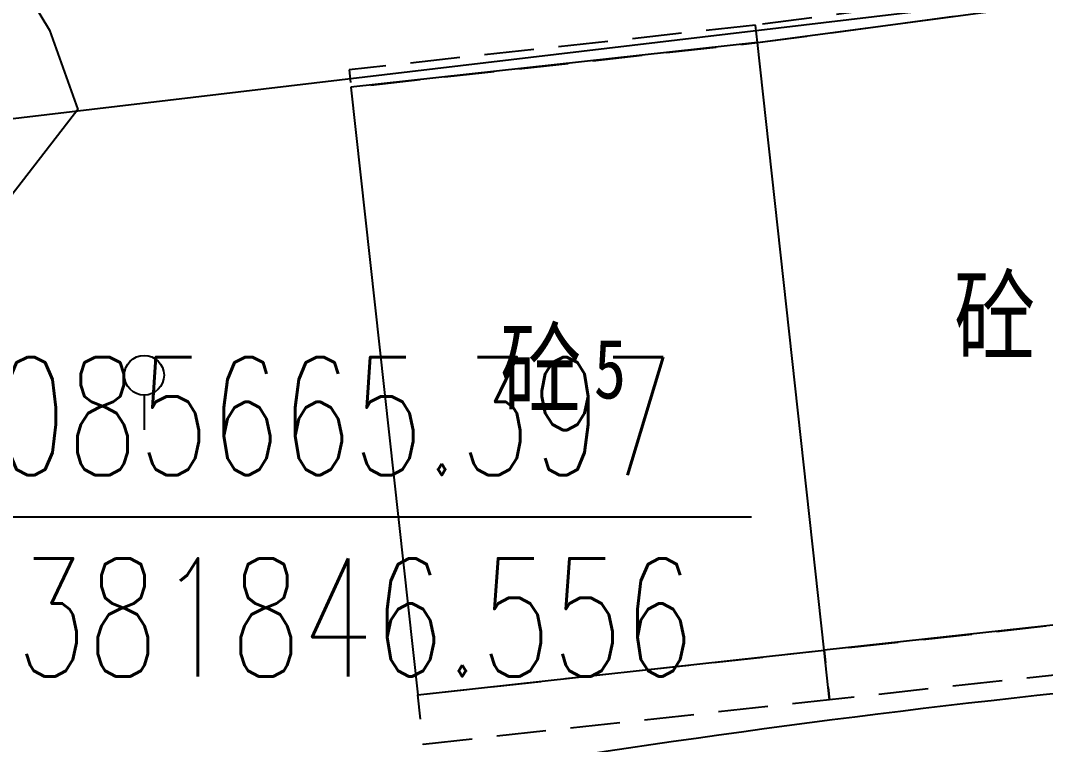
# Model space of a CAD drawing. Extents: x -809667 to 586099, y 3084146 to 3634412.
# Drawn here: x 381860.84 to 381881.5, y 3085644.25 to 3085658.84 of the extents above; entities that cross this region are included whole.
import ezdxf
from ezdxf.enums import TextEntityAlignment as Align

# ---------------------------------------------------------------- set-up
doc = ezdxf.new("R2010")
doc.units = 0
doc.header["$LTSCALE"] = 0.5
doc.linetypes.add('X5', pattern=[3, 2, -1])
doc.layers.get('0').update_dxf_attribs({"linetype": 'CONTINUOUS'})
for name, color, linetype in [('0-人行道线', 46, 'CONTINUOUS'), ('DIM_COOR', 3, 'CONTINUOUS'), ('dxt', 252, 'CONTINUOUS'), ('道路', 4, 'CONTINUOUS')]:
    doc.layers.add(name, color=color, linetype=linetype)
doc.styles.add('_TCH_DIM', font='SIMPLEX', dxfattribs={"bigfont": 'GBCBIG'})
doc.styles.add('HZ', font='', dxfattribs={"width": 0.8})
doc.styles.get('HZ').set_extended_font_data('NSimSun')
doc.linetypes.add('10421', pattern='A,2,[150,AAA.SHX,S=1,R=0,X=0,Y=1],1e-11', length=2)

# ---------------------------------------------------------------- blocks, each defined once
blk = doc.blocks.new('gc125')
at = {"color": 0}
blk.add_line((0, 0.8), (0, 2.2), dxfattribs=at)
blk.add_circle((0, 0), 0.8, dxfattribs=at)

msp = doc.modelspace()

# ---------------------------------------------------------------- linework, layer by layer
at = {"layer": '0-人行道线', "linetype": 'Continuous'}
msp.add_arc((381904.105, 3085436.022), 210.45, 95.5868, 99.60484, dxfattribs=at)
at = {"layer": 'DIM_COOR', "color": 3, "linetype": 'Continuous'}
msp.add_line((381853.576, 3085648.841), (381875.576, 3085648.841), dxfattribs=at)
at = {"layer": 'dxt', "color": 252, "linetype": '10421', "flags": 128}
msp.add_lwpolyline([(381864.232, 3085668.84), (381860.409, 3085667.72), (381858.84, 3085666.598), (381858.42, 3085664.48), (381860.076, 3085660.867), (381861.421, 3085658.649), (381861.996, 3085657.048), (381860.672, 3085655.339), (381858.791, 3085655.615), (381851.042, 3085658.349), (381849.822, 3085660.29), (381847.357, 3085665.489)], dxfattribs=at)
at = {"layer": 'dxt', "color": 252, "linetype": 'X5', "elevation": -859.056, "flags": 128}
for points in [[(381875.695, 3085658.399), (381885.754, 3085659.747), (381885.707, 3085660.097), (381875.656, 3085658.75)], [(381875.656, 3085658.75), (381867.461, 3085657.851), (381867.5, 3085657.5), (381875.695, 3085658.399)], [(381877.148, 3085645.151), (381877.039, 3085646.149), (381884.488, 3085646.966), (381884.598, 3085645.968)], [(381868.844, 3085645.25), (381877.039, 3085646.149), (381877.148, 3085645.151), (381868.954, 3085644.252)]]:
    msp.add_lwpolyline(points, close=True, dxfattribs=at)
at = {"layer": 'dxt', "color": 252, "linetype": 'Continuous', "elevation": -859.056, "flags": 128}
for points in [[(381885.754, 3085659.747), (381887.124, 3085647.256), (381877.039, 3085646.149), (381875.695, 3085658.399), (381885.754, 3085659.747)], [(381867.5, 3085657.5), (381868.844, 3085645.25), (381877.039, 3085646.149), (381875.695, 3085658.399)]]:
    msp.add_lwpolyline(points, close=True, dxfattribs=at)
at = {"layer": '道路', "linetype": 'Continuous'}
msp.add_line((381855.039, 3085656.2, -859.056), (381990.585, 3085672.275, -859.056), dxfattribs=at)

# ---------------------------------------------------------------- block references
at = {"layer": 'dxt', "color": 8, "linetype": 'Continuous', "xscale": 0.5, "yscale": 0.5, "rotation": 180}
msp.add_blockref('gc125', (381863.331, 3085651.693, 1.219), dxfattribs=at)

# ---------------------------------------------------------------- texts
at = {"layer": 'DIM_COOR', "color": 7, "linetype": 'Continuous', "style": '_TCH_DIM', "width": 0.705882}
for s, p in [('X=3085665.397', (381855.576, 3085649.681)), ('Y=381846.556', (381857.576, 3085645.621))]:
    msp.add_text(s, height=2.38, dxfattribs=at).set_placement(p)
at = {"layer": 'dxt', "color": 252, "linetype": 'Continuous', "style": 'HZ', "width": 0.8}
for p in [(381881.294, 3085652.89), (381872.144, 3085651.825)]:
    msp.add_text('砼', height=1.5, dxfattribs=at).set_placement(p, align=Align.MIDDLE_RIGHT)
msp.add_text('5', height=1.2, dxfattribs=at).set_placement((381872.394, 3085651.825), align=Align.MIDDLE_LEFT)

doc.saveas('drawing.dxf')
